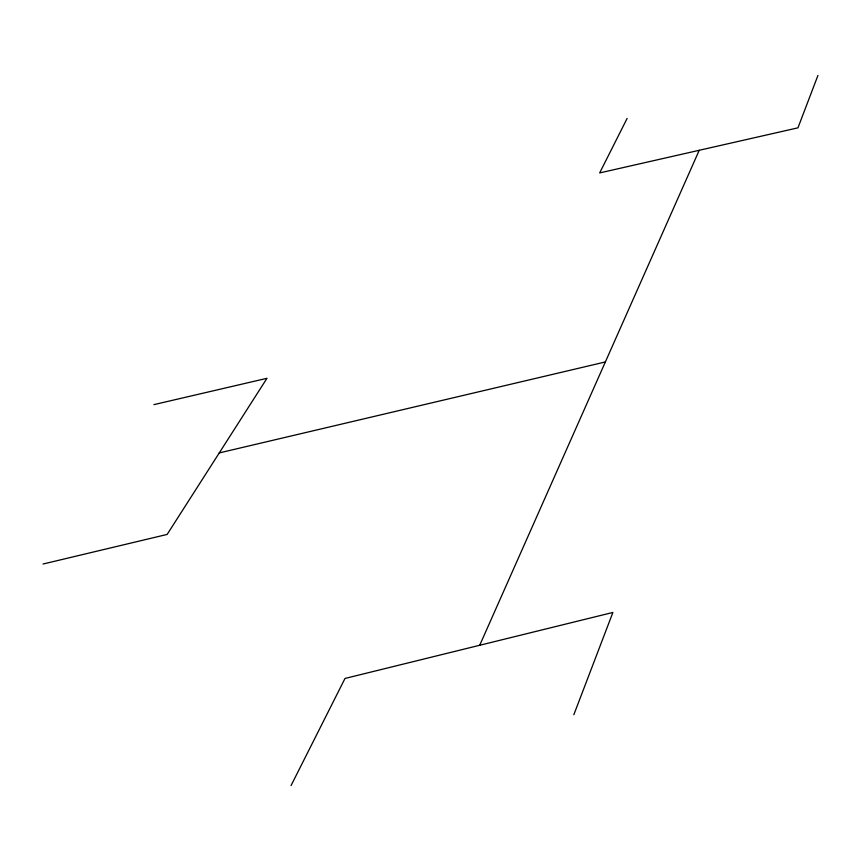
<?xml version="1.0" encoding="UTF-8"?>
<svg xmlns="http://www.w3.org/2000/svg" width="861" height="861" viewBox="0 0 861 861"><rect width="100%" height="100%" fill="white"/><g stroke="black" fill="none" stroke-linecap="round" stroke-linejoin="round"><path stroke-width="1.29" d="M573.824 714.77L612.892 612.451L345.003 678.457L291.05 785.566M817.95 75.434L797.943 127.837L599.665 172.932L627.12 118.431M479.717 645.266L699.229 150.288M43.05 564.02L167.152 534.423L266.975 378.302L153.893 404.638M219.264 452.918L605.358 361.954"/></g></svg>
